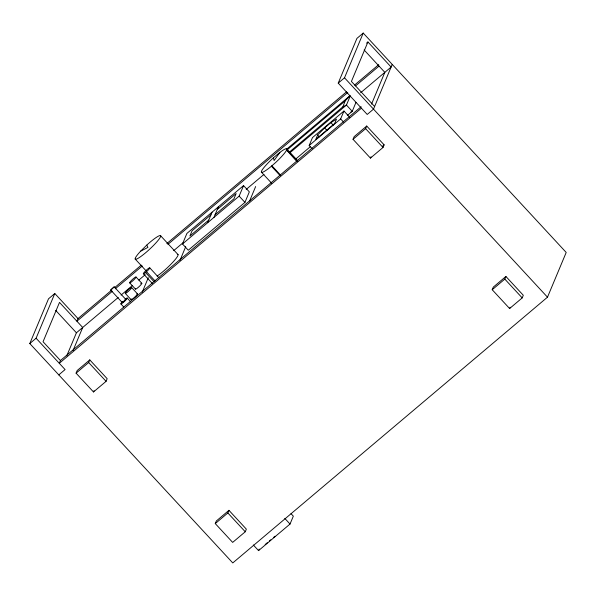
<?xml version="1.0" encoding="UTF-8"?>
<svg xmlns="http://www.w3.org/2000/svg" width="596" height="596" viewBox="0 0 596 596"><rect width="100%" height="100%" fill="white"/><g stroke="black" fill="none" stroke-linecap="round" stroke-linejoin="round"><path stroke-width="0.89" d="M110.692 290.036L114.186 286.84L125.786 299.378L124.199 301.293L122.292 302.567L110.692 290.036L114.186 286.84M122.292 302.567L122.694 301.874M271.716 183.292L261.339 172.073L261.607 170.963A17.262 2.481 -42.8 0 1 273.452 157.769L279.919 152.375A17.262 2.481 -42.8 0 1 286.862 149.007L297.851 160.883M261.339 172.073A17.262 2.481 -42.8 0 0 271.426 166.202L274.749 163.311A17.262 2.481 -42.8 0 0 286.601 150.118L286.862 149.007M289.075 152.338L342.923 106.788L345.091 100.97L349.941 95.874M392.22 64.413L373.513 109.135L367.218 114.454L338.223 83.112L356.93 38.382L363.225 33.071L566.2 252.451L547.493 297.18L232.775 562.929L29.8 343.549L48.507 298.82L54.802 293.508L78.002 318.577L76.899 321.207L112.443 291.191M29.8 343.549L36.095 338.23L54.802 293.508M361.094 106.751L60.449 360.535L59.295 363.307L361.422 108.181M66.752 355.872L76.407 332.791L118.246 297.464M73.047 350.56L82.702 327.48L59.503 302.403L43.054 341.731L60.449 360.535M76.087 373.156L77.182 370.526L89.772 359.895L107.168 378.698L106.073 381.336L93.483 391.959L76.087 373.156L88.67 362.524L89.772 359.895M93.483 391.959L94.034 390.648M142.265 292.129L148.285 277.751M182.495 243.958L186.898 233.431L243.548 185.594L249.344 191.867L244.941 202.387L188.291 250.223L182.495 243.958L239.145 196.121L243.548 185.594M180.037 260.236L185.691 246.707M207.669 222.695L212.072 212.169M213.964 217.384L218.367 206.857M249.627 200.927L255.639 186.548M312.073 148.627L309.175 145.499L312.475 137.601L343.944 111.027L349.748 117.293M317.638 134.987L315.791 139.404L334.676 123.454L336.524 119.036L330.922 122.642L324.664 127.931L317.638 134.987L319.382 136.864M338.223 83.112L344.518 77.8L363.225 33.071M360.655 92.767L391.125 67.043L367.926 41.966L351.416 81.436L374.616 106.505M309.175 145.499L340.644 118.917L343.944 111.027M350.21 96.06L346.44 105.052L289.969 152.74M356.006 102.326L352.243 111.325L347.304 115.497M353.033 139.3L354.136 136.663L366.719 126.039L384.122 144.843L383.019 147.473L370.429 158.104L353.033 139.3L365.624 128.669L366.719 126.039M371.546 104.099L384.83 72.354L364.119 49.967M215.268 523.593L216.363 520.964L228.953 510.332L246.349 529.136L245.254 531.766L232.663 542.397L215.268 523.593L227.851 512.962L228.953 510.332M370.429 158.104L370.98 156.785M253.337 544.982L258.56 550.622L259.215 549.043M258.56 550.622L290.029 524.048L293.329 516.158L291.012 513.648M492.214 289.731L493.317 287.101L505.907 276.47L523.303 295.273L522.2 297.903L509.61 308.534L492.214 289.731L504.805 279.099L505.907 276.47M509.61 308.534L510.161 307.223M279.919 152.375L274.1 160.54L273.452 157.769M140.574 251.214L146.787 245.083A17.262 2.481 -42.8 0 1 160.272 237.282A17.262 2.481 -42.8 0 1 140.604 256.682A17.262 2.481 -42.8 0 1 140.574 251.214L147.92 247.415L146.787 245.083M123.029 301.494L123.439 301.077M146.497 271.694L146.847 271.389A4.358 0.626 -42.8 0 0 149.484 267.842A4.358 0.626 -42.8 0 0 144.277 272.238A4.358 0.626 -42.8 0 0 145.201 272.782L146.497 271.694L155.042 280.932M366.525 43.15L367.926 41.966M78.002 318.577L111.415 290.364M114.968 287.361L141.274 265.153M166.865 243.54L346.716 91.672M354.538 85.064L378.706 64.659M115.289 288.792L142.302 265.98M167.893 244.375L347.751 92.499M355.566 85.898L379.026 66.089M286.311 149.484L349.845 95.837M210.977 214.798L192.091 230.749L189.893 236.009L208.771 220.066M217.264 209.487L236.15 193.544L233.952 198.803L215.067 214.746M121.085 295.057L132.461 285.454M138.861 280.053L145.26 274.652M173.697 250.64L182.935 242.833M246.208 189.409L263.976 174.404M295.772 159.013L310.598 146.489M58.795 374.891L65.091 369.572L36.095 338.23M382.721 146.02L384.122 144.843M265.175 544.528L267.276 542.755M269.37 540.982L270.77 539.805M273.571 537.443L274.965 536.258M286.974 150.013L345.091 100.97M124.78 299.9L125.786 299.378M342.923 106.788L346.44 105.052L352.243 111.325L350.835 112.018M344.518 77.8L547.493 297.18M365.624 128.669L383.019 147.473M504.805 279.099L522.2 297.903M340.644 118.917L343.542 122.053M330.922 122.642L333.238 125.153M324.664 127.931L326.981 130.442M286.639 149.954L297.017 161.173M286.601 150.118L296.979 161.337M271.91 165.777L280.455 175.015M271.426 166.202L279.971 175.44M239.145 196.121L244.941 202.387M160.652 235.785L178.048 254.589M149.775 267.865L158.931 277.758M135.188 259.044L146.378 271.135M145.536 272.514L154.081 281.744M143.345 273.735L152.501 283.636M136.03 277.013A4.314 0.618 -42.8 0 1 131.5 281.886A4.314 0.618 -42.8 0 1 131.008 280.872A4.314 0.618 -42.8 0 1 136.03 277.013L141.826 283.286M129.66 282.832L135.463 289.097M131.627 287.54A4.314 0.618 -42.8 0 1 127.097 292.405A4.314 0.618 -42.8 0 1 126.605 291.399A4.314 0.618 -42.8 0 1 131.627 287.54L137.423 293.806M125.257 293.359L131.06 299.624M127.224 298.067L130.703 301.829M120.861 303.878L123.759 307.014M284.806 518.408L290.029 524.048M55.719 310.427L76.407 332.791M88.67 362.524L106.073 381.336M227.851 512.962L245.254 531.766M177.317 254.388A17.262 2.481 -42.8 0 1 172.661 262.426A17.262 2.481 -42.8 0 1 157.12 276.097M140.693 283.726A4.314 0.618 -42.8 0 1 139.74 286.005A4.314 0.618 -42.8 0 1 135.501 288.851M136.856 293.91A4.314 0.618 -42.8 0 1 134.525 297.3A4.314 0.618 -42.8 0 1 131.344 298.946M125.384 299.013A4.314 0.618 -42.8 0 1 126.657 299.118A4.314 0.618 -42.8 0 1 121.785 303.573A4.314 0.618 -42.8 0 1 122.202 301.919"/></g></svg>
